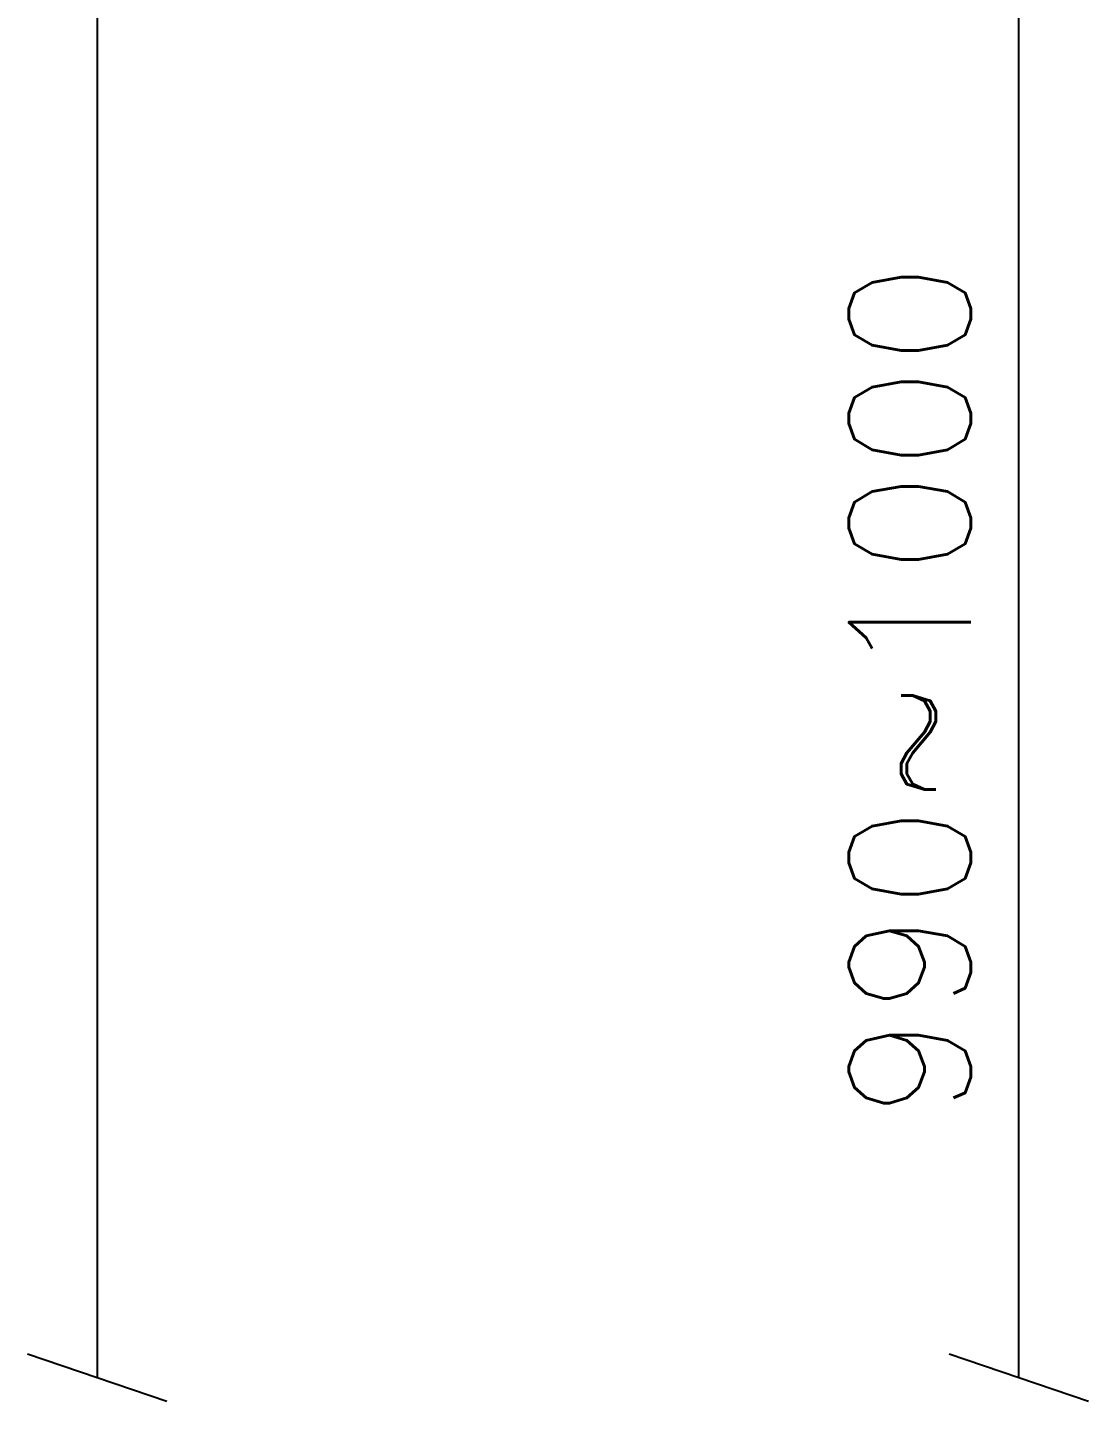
# Model space of a CAD drawing. Header units: millimetres. Extents: x 0 to 420, y 0 to 594.
# Drawn here: x 90.71 to 121.15, y 57.43 to 96.86 of the extents above; entities that cross this region are included whole.
import ezdxf

# ---------------------------------------------------------------- set-up
doc = ezdxf.new("R2010")
doc.units = ezdxf.units.MM
doc.header["$MEASUREMENT"] = 0
doc.layers.get('0').update_dxf_attribs({"color": 2})
doc.layers.add('D', color=2, linetype='Continuous')
doc.styles.add('GHS', font='romans', dxfattribs={"bigfont": 'ghs'})

msp = doc.modelspace()

# ---------------------------------------------------------------- linework, layer by layer
at = {"ltscale": 0.5}
msp.add_line((119.15, 58.112), (119.15, 109.648), dxfattribs=at)
at = {"layer": 'D', "color": 2}
msp.add_line((92.709, 315.965), (92.709, 58.112), dxfattribs=at)
at = {"layer": 'D'}
for p, q in [((94.709, 57.435), (90.709, 58.79)), ((121.15, 57.435), (117.15, 58.79))]:
    msp.add_line(p, q, dxfattribs=at)

# ---------------------------------------------------------------- texts
at = {"ltscale": 0.5, "insert": (116.024, 77.846), "char_height": 3.5, "attachment_point": 5, "rotation": 90, "style": 'GHS'}
msp.add_mtext('990~1000', dxfattribs=at)

doc.saveas('drawing.dxf')
